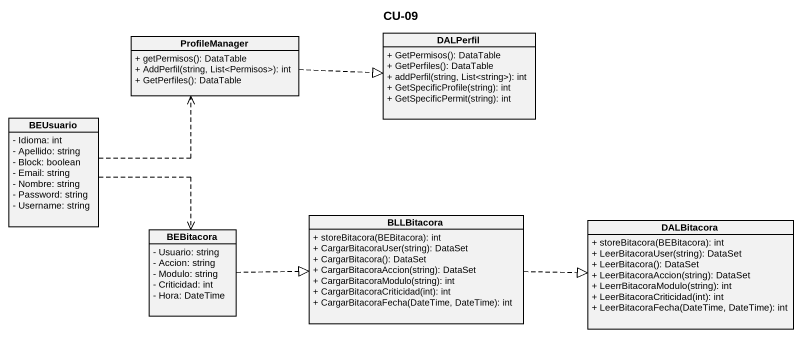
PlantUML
@startuml
title CU-09
hide circle
hide empty members
skinparam classAttributeIconSize 0
class ProfileManager {
  + getPermisos(): DataTable
  + AddPerfil(string, List<Permisos>): int
  + GetPerfiles(): DataTable
}
class DALPerfil {
  + GetPermisos(): DataTable
  + GetPerfiles(): DataTable
  + addPerfil(string, List<string>): int
  + GetSpecificProfile(string): int
  + GetSpecificPermit(string): int
}
class BEUsuario {
  - Idioma: int
  - Apellido: string
  - Block: boolean
  - Email: string
  - Nombre: string
  - Password: string
  - Username: string
}
class BEBitacora {
  - Usuario: string
  - Accion: string
  - Modulo: string
  - Criticidad: int
  - Hora: DateTime
}
class BLLBitacora {
  + storeBitacora(BEBitacora): int
  + CargarBitacoraUser(string): DataSet
  + CargarBitacora(): DataSet
  + CargarBitacoraAccion(string): DataSet
  + CargarBitacoraModulo(string): int
  + CargarBitacoraCriticidad(int): int
  + CargarBitacoraFecha(DateTime, DateTime): int
}
class DALBitacora {
  + storeBitacora(BEBitacora): int
  + LeerBitacoraUser(string): DataSet
  + LeerBitacora(): DataSet
  + LeerBitacoraAccion(string): DataSet
  + LeerrBitacoraModulo(string): int
  + LeerBitacoraCriticidad(int): int
  + LeerBitacoraFecha(DateTime, DateTime): int
}
ProfileManager .right.|> DALPerfil
BEUsuario .up.> ProfileManager
BEUsuario ..> BEBitacora
BEBitacora .right.|> BLLBitacora
BLLBitacora .right.|> DALBitacora
@enduml
